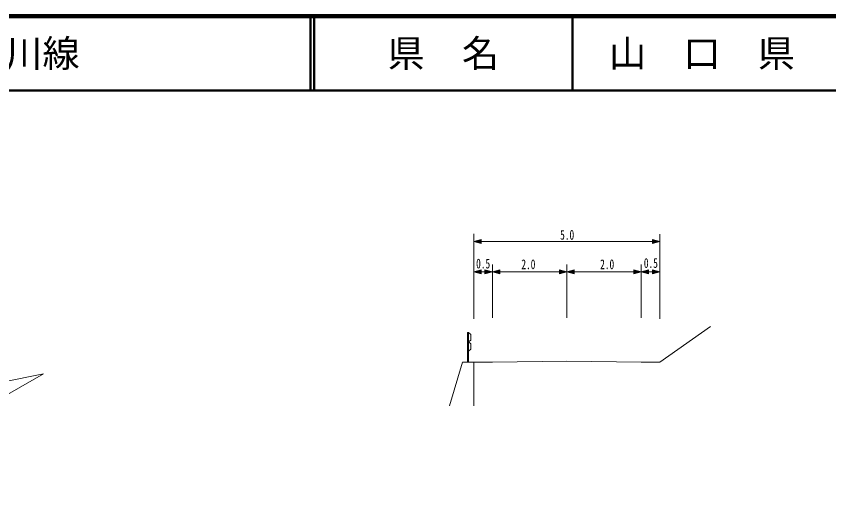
# Model space of a CAD drawing. Units: millimetres on the paper, enlarged 1000 times, with parts at other scales. Extents: x 7750 to 680000, y -40250 to 380000.
# Drawn here: x 258217 to 367420, y 315358 to 380000 of the extents above; entities that cross this region are included whole.
import ezdxf
from ezdxf.enums import TextEntityAlignment as Align

# ---------------------------------------------------------------- set-up
doc = ezdxf.new("R2010")
doc.units = ezdxf.units.MM
doc.header["$LTSCALE"] = 1000
for name, color, linetype, lineweight in [('M-BGD', 7, 'Continuous', 13), ('M-BMK-SRVR', 3, 'Continuous', 13), ('M-STR-HTXT', 7, 'Continuous', 13), ('M-TTL', 2, 'Continuous', 140), ('M-TTL-LINE', 7, 'Continuous', 50)]:
    doc.layers.add(name, color=color, linetype=linetype, lineweight=lineweight)
doc.layers.add('M-TTL-TXT', color=7, linetype='Continuous')
doc.styles.add('ＭＳ ゴシック', font='')
doc.styles.get('ＭＳ ゴシック').set_extended_font_data('MS Gothic')

msp = doc.modelspace()

# ---------------------------------------------------------------- linework, layer by layer
at = {"layer": 'M-BGD'}
for p, q in [((318866, 333446), (318867, 337446)), ((318867, 337446), (319017, 337446)), ((319017, 337446), (319016, 333446)), ((319017, 337446), (319317, 337196)), ((344712, 333446), (351544, 338248)), ((319317, 336446), (319017, 336196)), ((319317, 337196), (319317, 336446)), ((319017, 336196), (319317, 335946)), ((319317, 335946), (319316, 335196)), ((319316, 335196), (319016, 334946)), ((316459, 327603), (318212, 333446)), ((318212, 333446), (319712, 333446)), ((319712, 333446), (319711, 327610)), ((319712, 333446), (322212, 333479)), ((322212, 333479), (332212, 333613)), ((332212, 333613), (342212, 333479)), ((344712, 333446), (342212, 333479))]:
    msp.add_line(p, q, dxfattribs=at)
at = {"layer": 'M-BMK-SRVR'}
for p, q in [((233260, 315358), (261868, 331916)), ((261868, 331916), (256313, 330791))]:
    msp.add_line(p, q, dxfattribs=at)
at = {"layer": 'M-STR-HTXT'}
for p, q in [((319712, 339299), (319713, 350706)), ((344712, 350704), (344711, 339296)), ((319712, 349704), (320712, 349984)), ((320712, 349424), (319712, 349704)), ((319712, 349704), (344712, 349704)), ((319713, 349707), (320713, 349986)), ((320713, 349426), (319713, 349707)), ((319992, 349704), (320672, 349904)), ((320672, 349504), (319992, 349704)), ((319993, 349706), (320673, 349906)), ((320673, 349506), (319993, 349706)), ((320152, 349704), (320632, 349824)), ((320632, 349584), (320152, 349704)), ((320153, 349706), (320633, 349826)), ((320633, 349586), (320153, 349706)), ((320392, 349704), (320592, 349744)), ((320592, 349664), (320392, 349704)), ((320393, 349706), (320593, 349746)), ((320593, 349666), (320393, 349706)), ((320592, 349744), (320592, 349664)), ((320593, 349746), (320593, 349666)), ((320632, 349824), (320632, 349584)), ((320633, 349826), (320633, 349586)), ((320672, 349904), (320672, 349504)), ((320673, 349906), (320673, 349506)), ((320712, 349984), (320712, 349424)), ((320713, 349986), (320713, 349426)), ((343712, 349424), (343712, 349984)), ((343712, 349984), (344712, 349704)), ((344712, 349704), (343712, 349424)), ((343752, 349504), (343752, 349904)), ((343752, 349904), (344432, 349704)), ((344432, 349704), (343752, 349504)), ((343792, 349584), (343792, 349824)), ((343792, 349824), (344272, 349704)), ((344272, 349704), (343792, 349584)), ((343832, 349664), (343832, 349744)), ((343832, 349744), (344032, 349704)), ((344032, 349704), (343832, 349664)), ((322212, 346609), (322212, 339447)), ((332212, 346609), (332212, 339447)), ((342212, 346609), (342212, 339447)), ((344712, 346609), (344712, 339447)), ((319712, 345609), (320712, 345889)), ((320712, 345329), (319712, 345609)), ((319712, 345609), (332212, 345609)), ((319712, 345609), (322212, 345609)), ((319713, 345611), (320713, 345891)), ((320713, 345331), (319713, 345611)), ((319992, 345609), (320672, 345809)), ((320672, 345409), (319992, 345609)), ((319993, 345611), (320673, 345811)), ((320673, 345411), (319993, 345611)), ((320152, 345609), (320632, 345729)), ((320632, 345489), (320152, 345609)), ((320153, 345611), (320633, 345731)), ((320633, 345491), (320153, 345611)), ((320392, 345609), (320592, 345649)), ((320592, 345569), (320392, 345609)), ((320393, 345611), (320593, 345651)), ((320593, 345571), (320393, 345611)), ((320592, 345649), (320592, 345569)), ((320593, 345651), (320593, 345571)), ((320632, 345729), (320632, 345489)), ((320633, 345731), (320633, 345491)), ((320672, 345809), (320672, 345409)), ((320673, 345811), (320673, 345411)), ((320712, 345889), (320712, 345329)), ((320713, 345891), (320713, 345331)), ((321212, 345329), (321212, 345889)), ((321212, 345889), (322212, 345609)), ((322212, 345609), (321212, 345329)), ((321252, 345409), (321252, 345809)), ((321252, 345809), (321932, 345609)), ((321932, 345609), (321252, 345409)), ((321292, 345489), (321292, 345729)), ((321292, 345729), (321772, 345609)), ((321772, 345609), (321292, 345489)), ((321332, 345569), (321332, 345649)), ((321332, 345649), (321532, 345609)), ((321532, 345609), (321332, 345569)), ((322212, 345609), (323212, 345889)), ((323212, 345329), (322212, 345609)), ((322492, 345609), (323172, 345809)), ((323172, 345409), (322492, 345609)), ((322652, 345609), (323132, 345729)), ((323132, 345489), (322652, 345609)), ((322892, 345609), (323092, 345649)), ((323092, 345569), (322892, 345609)), ((323092, 345649), (323092, 345569)), ((323132, 345729), (323132, 345489)), ((323172, 345809), (323172, 345409)), ((323212, 345889), (323212, 345329)), ((331212, 345329), (331212, 345889)), ((331212, 345889), (332212, 345609)), ((332212, 345609), (331212, 345329)), ((331252, 345409), (331252, 345809)), ((331252, 345809), (331932, 345609)), ((331932, 345609), (331252, 345409)), ((331292, 345489), (331292, 345729)), ((331292, 345729), (331772, 345609)), ((331772, 345609), (331292, 345489)), ((331332, 345569), (331332, 345649)), ((331332, 345649), (331532, 345609)), ((331532, 345609), (331332, 345569)), ((332212, 345609), (333212, 345889)), ((333212, 345329), (332212, 345609)), ((332212, 345609), (344712, 345609)), ((332492, 345609), (333172, 345809)), ((333172, 345409), (332492, 345609)), ((332652, 345609), (333132, 345729)), ((333132, 345489), (332652, 345609)), ((332892, 345609), (333092, 345649)), ((333092, 345569), (332892, 345609)), ((333092, 345649), (333092, 345569)), ((333132, 345729), (333132, 345489)), ((333172, 345809), (333172, 345409)), ((333212, 345889), (333212, 345329)), ((341212, 345329), (341212, 345889)), ((341212, 345889), (342212, 345609)), ((342212, 345609), (341212, 345329)), ((341252, 345409), (341252, 345809)), ((341252, 345809), (341932, 345609)), ((341932, 345609), (341252, 345409)), ((341292, 345489), (341292, 345729)), ((341292, 345729), (341772, 345609)), ((341772, 345609), (341292, 345489)), ((341332, 345569), (341332, 345649)), ((341332, 345649), (341532, 345609)), ((341532, 345609), (341332, 345569)), ((342212, 345609), (343212, 345889)), ((343212, 345329), (342212, 345609)), ((342212, 345609), (344712, 345609)), ((342492, 345609), (343172, 345809)), ((343172, 345409), (342492, 345609)), ((342652, 345609), (343132, 345729)), ((343132, 345489), (342652, 345609)), ((342892, 345609), (343092, 345649)), ((343092, 345569), (342892, 345609)), ((343092, 345649), (343092, 345569)), ((343132, 345729), (343132, 345489)), ((343172, 345809), (343172, 345409)), ((343212, 345889), (343212, 345329)), ((343712, 345329), (343712, 345889)), ((343712, 345889), (344712, 345609)), ((344712, 345609), (343712, 345329)), ((343752, 345409), (343752, 345809)), ((343752, 345809), (344432, 345609)), ((344432, 345609), (343752, 345409)), ((343792, 345489), (343792, 345729)), ((343792, 345729), (344272, 345609)), ((344272, 345609), (343792, 345489)), ((343832, 345569), (343832, 345649)), ((343832, 345649), (344032, 345609)), ((344032, 345609), (343832, 345569))]:
    msp.add_line(p, q, dxfattribs=at)
at = {"layer": 'M-TTL'}
msp.add_line((680000, 380000), (40000, 380000), dxfattribs=at)
at = {"layer": 'M-TTL-LINE'}
for p, q in [((297750, 380000), (297750, 370000)), ((298250, 380000), (298250, 370000)), ((333000, 380000), (333000, 370000)), ((40000, 370000), (680000, 370000))]:
    msp.add_line(p, q, dxfattribs=at)

# ---------------------------------------------------------------- texts
at = {"layer": 'M-STR-HTXT', "style": 'ＭＳ ゴシック', "width": 0.7}
for s, p in [('5.0', (331319, 349542)), ('0.5', (320027, 345674)), ('2.0', (326106, 345578)), ('2.0', (336696, 345578)), ('0.5', (342569, 345745))]:
    msp.add_text(s, height=1320, dxfattribs=at).set_placement(p, align=Align.BOTTOM_LEFT)
at = {"layer": 'M-TTL-TXT', "style": 'ＭＳ ゴシック'}
msp.add_text('主要地方道周東美川線', height=3666, dxfattribs=at).set_placement((216734, 375000), align=Align.MIDDLE_LEFT)
for s, p in [('県\u3000名', (315625, 375000)), ('山\u3000口\u3000県', (350375, 375000))]:
    msp.add_text(s, height=3666, dxfattribs=at).set_placement(p, align=Align.MIDDLE_CENTER)

doc.saveas('drawing.dxf')
